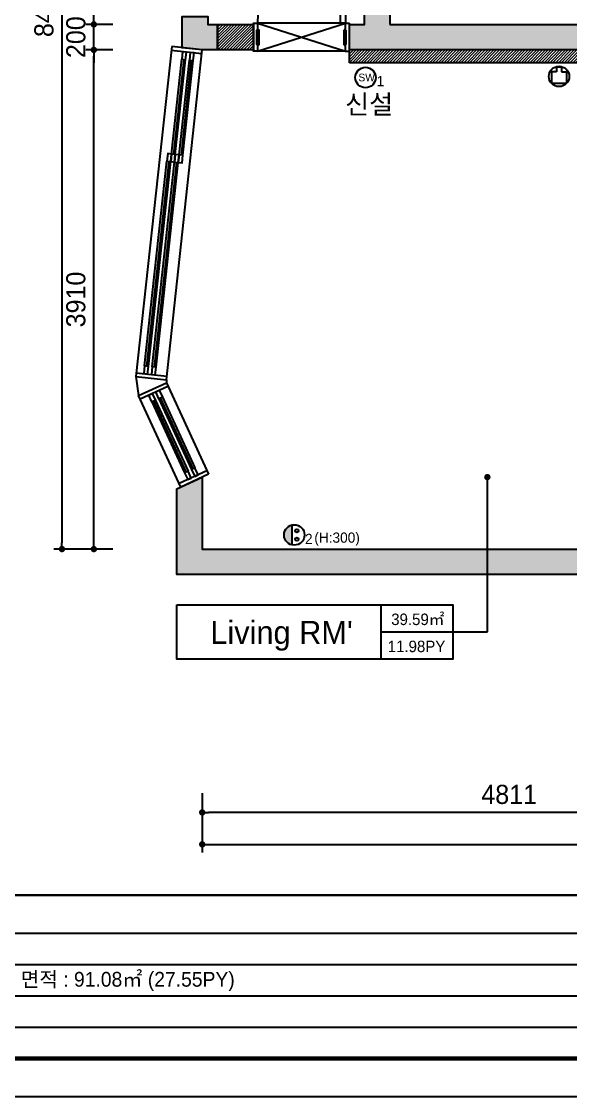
# Model space of a CAD drawing. Header units: millimetres. Extents: x 0 to 400063, y 963 to 238763.
# Drawn here: x 112796 to 117097, y 110534 to 118955 of the extents above; entities that cross this region are included whole.
import ezdxf
from ezdxf.enums import TextEntityAlignment as Align

# ---------------------------------------------------------------- set-up
doc = ezdxf.new("R2010")
doc.units = ezdxf.units.MM
doc.header["$LTSCALE"] = 40
doc.header["$PDMODE"] = 34
doc.layers.get('Defpoints').update_dxf_attribs({"color": 249})
doc.layers.add('.', color=7, linetype='Continuous', lineweight=13)
for name, color, linetype in [('01-FUR', 6, 'Continuous'), ('2sec', 2, 'Continuous'), ('3TI-CE-LTEXT', 7, 'Continuous'), ('4LEA', 4, 'Continuous'), ('DIM', 8, 'Continuous'), ('DOOR', 4, 'Continuous'), ('DOOR-FRAME', 4, 'Continuous'), ('DWG', 7, 'Continuous'), ('FORTXT', 6, 'Continuous'), ('GPG-TEXT', 3, 'Continuous'), ('sheet', 7, 'Continuous'), ('SOL253', 253, 'Continuous'), ('도면층4', 4, 'Continuous'), ('도면층5', 5, 'Continuous'), ('전기', 7, 'Continuous')]:
    doc.layers.add(name, color=color, linetype=linetype)
doc.styles.add('GHS', font='stylu.ttf')
doc.styles.add('HANA-TEXT', font='stylu.ttf')
doc.styles.add('HY울릉도L', font='HYWULM.TTF')
doc.styles.add('울릉도 L', font='HYWULM.TTF')
doc.styles.add('울릉도L', font='HYWULM.TTF')
doc.styles.add('휴먼엑스포', font='stylu.ttf')
doc.dimstyles.new('황금손50', dxfattribs={"dimscale": 50, "dimtxt": 3, "dimasz": 1, "dimexe": 1.25, "dimexo": 2, "dimgap": 1.25, "dimtad": 1, "dimdec": 0, "dimzin": 9, "dimtxsty": '울릉도 L', "dimblk": 'DOT', "dimcen": 2.5, "dimclrd": 1, "dimclre": 1, "dimadec": 0, "dimazin": 0, "dimtfac": 1, "dimtdec": 0, "dimtix": 1, "dimtmove": 0, "dimatfit": 2, "dimldrblk": 'DOT', "dimfxl": 0, "dimarcsym": 0})

# ---------------------------------------------------------------- blocks, each defined once
blk = doc.blocks.new('_Dot')
at = {"color": 0, "lineweight": -2}
blk.add_line((-0.5, 0), (-1, 0), dxfattribs=at)
at = {"color": 0, "const_width": 0.5}
blk.add_lwpolyline([(-0.25, 0, 1), (0.25, 0, 1)], format="xyb", close=True, dxfattribs=at)
blk = doc.blocks.new('*D219')
at = {"layer": 'Defpoints', "color": 0}
for p in [(114211.6, 113009.2), (125172.4, 113009.2), (125172.4, 112509.2)]:
    blk.add_point(p, dxfattribs=at)
at = {"layer": 'DIM', "color": 1, "lineweight": -2}
for p, q in [((114211.6, 112909.2), (114211.6, 112446.7)), ((125172.4, 112909.2), (125172.4, 112446.7)), ((114261.6, 112509.2), (125122.4, 112509.2))]:
    blk.add_line(p, q, dxfattribs=at)
at = {"layer": 'DIM', "color": 1, "lineweight": -2, "xscale": 50, "yscale": 50, "zscale": 50, "rotation": 180}
blk.add_blockref('_Dot', (114211.6, 112509.2), dxfattribs=at)
at = {"layer": 'DIM', "color": 1, "lineweight": -2, "xscale": 50, "yscale": 50, "zscale": 50}
blk.add_blockref('_Dot', (125172.4, 112509.2), dxfattribs=at)
at = {"layer": 'DIM', "color": 1, "insert": (119692, 112649.9), "char_height": 150, "attachment_point": 5, "style": '울릉도 L'}
blk.add_mtext('10961', dxfattribs=at)
blk = doc.blocks.new('*D220')
at = {"layer": 'Defpoints', "color": 0}
for p in [(113362.6, 118732.2), (113612.6, 118732.2), (113612.6, 114822.2)]:
    blk.add_point(p, dxfattribs=at)
at = {"layer": 'DIM', "color": 1, "lineweight": -2}
for p, q in [((113512.6, 118732.2), (113300.1, 118732.2)), ((113362.6, 114872.2), (113362.6, 118682.2)), ((113512.6, 114822.2), (113300.1, 114822.2))]:
    blk.add_line(p, q, dxfattribs=at)
at = {"layer": 'DIM', "color": 1, "lineweight": -2, "xscale": 50, "yscale": 50, "zscale": 50}
for p, rotation in [((113362.6, 118732.2), 90), ((113362.6, 114822.2), 270)]:
    blk.add_blockref('_Dot', p, dxfattribs=dict(at, rotation=rotation))
at = {"layer": 'DIM', "color": 1, "insert": (113222, 116777.2), "char_height": 150, "attachment_point": 5, "rotation": 90, "style": '울릉도 L'}
blk.add_mtext('3910', dxfattribs=at)
blk = doc.blocks.new('*D221')
at = {"layer": 'Defpoints', "color": 0}
for p in [(113362.6, 118932.2), (113612.6, 118932.2), (113612.6, 118732.2)]:
    blk.add_point(p, dxfattribs=at)
at = {"layer": 'DIM', "color": 1, "lineweight": -2}
for p, q in [((113362.6, 118982.2), (113362.6, 119032.2)), ((113512.6, 118932.2), (113300.1, 118932.2)), ((113362.6, 118732.2), (113362.6, 118932.2)), ((113512.6, 118732.2), (113300.1, 118732.2)), ((113362.6, 118682.2), (113362.6, 118632.2))]:
    blk.add_line(p, q, dxfattribs=at)
at = {"layer": 'DIM', "color": 1, "lineweight": -2, "xscale": 50, "yscale": 50, "zscale": 50}
for p, rotation in [((113362.6, 118932.2), 270), ((113362.6, 118732.2), 90)]:
    blk.add_blockref('_Dot', p, dxfattribs=dict(at, rotation=rotation))
at = {"layer": 'DIM', "color": 1, "insert": (113222.1, 118832.2), "char_height": 150, "attachment_point": 5, "rotation": 90, "style": '울릉도 L'}
blk.add_mtext('200', dxfattribs=at)
blk = doc.blocks.new('*D222')
at = {"layer": 'Defpoints', "color": 0}
for p in [(113362.6, 121396.2), (113612.6, 121396.2), (113612.6, 118932.2)]:
    blk.add_point(p, dxfattribs=at)
at = {"layer": 'DIM', "color": 1, "lineweight": -2}
for p, q in [((113512.6, 121396.2), (113300.1, 121396.2)), ((113362.6, 118982.2), (113362.6, 121346.2)), ((113512.6, 118932.2), (113300.1, 118932.2))]:
    blk.add_line(p, q, dxfattribs=at)
at = {"layer": 'DIM', "color": 1, "lineweight": -2, "xscale": 50, "yscale": 50, "zscale": 50}
for p, rotation in [((113362.6, 121396.2), 90), ((113362.6, 118932.2), 270)]:
    blk.add_blockref('_Dot', p, dxfattribs=dict(at, rotation=rotation))
at = {"layer": 'DIM', "color": 1, "insert": (113222, 120164.2), "char_height": 150, "attachment_point": 5, "rotation": 90, "style": '울릉도 L'}
blk.add_mtext('2464', dxfattribs=at)
blk = doc.blocks.new('*D225')
at = {"layer": 'Defpoints', "color": 0}
for p in [(113612.6, 123280.2), (113112.6, 114822.2), (113612.6, 114822.2)]:
    blk.add_point(p, dxfattribs=at)
at = {"layer": 'DIM', "color": 1, "lineweight": -2}
for p, q in [((113512.6, 123280.2), (113050.1, 123280.2)), ((113112.6, 123230.2), (113112.6, 114872.2)), ((113512.6, 114822.2), (113050.1, 114822.2))]:
    blk.add_line(p, q, dxfattribs=at)
at = {"layer": 'DIM', "color": 1, "lineweight": -2, "xscale": 50, "yscale": 50, "zscale": 50}
for p, rotation in [((113112.6, 123280.2), 90), ((113112.6, 114822.2), 270)]:
    blk.add_blockref('_Dot', p, dxfattribs=dict(at, rotation=rotation))
at = {"layer": 'DIM', "color": 1, "insert": (112972.1, 119051.2), "char_height": 150, "attachment_point": 5, "rotation": 90, "style": '울릉도 L'}
blk.add_mtext('8458', dxfattribs=at)
blk = doc.blocks.new('*D226')
at = {"layer": 'Defpoints', "color": 0}
for p in [(114211.6, 113009.2), (119022.3, 113009.2), (114211.6, 112759.2)]:
    blk.add_point(p, dxfattribs=at)
at = {"layer": 'DIM', "color": 1, "lineweight": -2}
for p, q in [((114211.6, 112909.2), (114211.6, 112696.7)), ((119022.3, 112909.2), (119022.3, 112696.7)), ((118972.3, 112759.2), (114261.6, 112759.2))]:
    blk.add_line(p, q, dxfattribs=at)
at = {"layer": 'DIM', "color": 1, "lineweight": -2, "xscale": 50, "yscale": 50, "zscale": 50, "rotation": 180}
blk.add_blockref('_Dot', (114211.6, 112759.2), dxfattribs=at)
at = {"layer": 'DIM', "color": 1, "lineweight": -2, "xscale": 50, "yscale": 50, "zscale": 50}
blk.add_blockref('_Dot', (119022.3, 112759.2), dxfattribs=at)
at = {"layer": 'DIM', "color": 1, "insert": (116616.9, 112899.7), "char_height": 150, "attachment_point": 5, "style": '울릉도 L'}
blk.add_mtext('4811', dxfattribs=at)

msp = doc.modelspace()

# ---------------------------------------------------------------- hatches: boundary and pattern name
at = {"layer": '.'}
h = msp.add_hatch(color=251, dxfattribs=at)
h.dxf.hatch_style = 1
h.paths.add_polyline_path([(114211.6, 115385.2), (114011.6, 115293), (114011.6, 114622.2), (116445.8, 114622.2), (116445.8, 114822.2), (114211.6, 114822.2)])
h.paths.add_polyline_path([(119464.6, 114822.2), (116445.8, 114822.2), (116445.8, 114622.2), (119464.6, 114622.2)])
h.paths.add_polyline_path([(124342.4, 114767.2), (123882.4, 114767.2), (123882.4, 115409.2), (123682.4, 115409.2), (123682.4, 114822.2), (120976.6, 114822.2), (120976.6, 116297.2), (120822.4, 116297.2), (120821.6, 114822.2), (120426.6, 114822.2), (120426.6, 114622.2), (124135.4, 114622.2), (124135.4, 113259.2), (125295.4, 113259.2), (125295.4, 113947.2), (125172.4, 113947.2), (125172.4, 113382.2), (124342.4, 113382.2)])
h.paths.add_polyline_path([(123882.4, 117222.2), (123959.1, 117222.2), (123959.1, 117382.2), (120821.6, 117382.2), (120821.6, 117197.2), (120976.6, 117197.2), (120976.6, 117222.2), (123682.4, 117222.2), (123682.4, 116589.2), (123882.4, 116589.2)])
h.paths.add_polyline_path([(125950.6, 117637.2), (125750.6, 117637.2), (125750.6, 117382.2), (124754.1, 117382.2), (124754.1, 117222.2), (124942.4, 117222.2), (124942.4, 116622.2), (125772.4, 116622.2), (125772.4, 116482.2), (125950.6, 116482.2), (125950.6, 116622.2)])
h.paths.add_polyline_path([(125131.6, 117222.2), (125750.6, 117222.2), (125750.6, 116822.2), (125131.6, 116822.2)], flags=16)
h.paths.add_polyline_path([(125950.6, 120113.2), (122525.6, 120113.2), (122525.6, 119957.2), (125750.6, 119957.2), (125750.6, 119707.2), (125950.6, 119707.2)])
h.paths.add_polyline_path([(121622.6, 120113.2), (121610.6, 120113.2), (121610.6, 121753.2), (120985.6, 121753.2), (120985.6, 123198.2), (125725.6, 123198.2), (125725.6, 122488.2), (125950.6, 122488.2), (125950.6, 123398.2), (115682.6, 123398.2), (115682.6, 123480.2), (113862.6, 123480.2), (113862.6, 121396.2), (114054.6, 121396.2), (114054.6, 121334.2), (114254.6, 121334.2), (114254.6, 121396.2), (115482.6, 121396.2), (115482.6, 121282.2), (115682.6, 121282.2), (115682.6, 121595.2), (114062.6, 121595.2), (114062.6, 123280.2), (115532.6, 123280.2), (115532.6, 122320.2), (115682.6, 122320.2), (115682.6, 123198.2), (118977.6, 123198.2), (118977.6, 122450.2), (119127.6, 122450.2), (119127.6, 123198.2), (120472.6, 123198.2), (120472.6, 121753.2), (118977.6, 121753.2), (118977.6, 119821.2), (119132.6, 119821.2), (119132.6, 119957.2), (119147.6, 119957.2), (119147.6, 120107.2), (119132.6, 120107.2), (119132.6, 121557.2), (120717.6, 121557.2), (121467.6, 121557.2), (121467.6, 120107.2), (120717.6, 120107.2), (119947.6, 120107.2), (119947.6, 119957.2), (121622.6, 119957.2)])
h.paths.add_polyline_path([(120835.6, 121753.2), (120622.6, 121753.2), (120622.6, 123198.2), (120835.6, 123198.2)], flags=16)
h.paths.add_polyline_path([(119132.6, 118932.2), (115682.6, 118932.2), (115682.6, 119182.2), (115482.6, 119182.2), (115482.6, 118932.2), (115364.6, 118932.2), (115364.6, 118732.2), (119132.6, 118732.2)])
h.paths.add_polyline_path([(114331.6, 118932.2), (114254.6, 118932.2), (114254.6, 118994.2), (114054.6, 118994.2), (114053.3, 118749.2), (114211.6, 118732.2), (114331.6, 118732.2)])
h = msp.add_hatch(dxfattribs=at)
h.set_pattern_fill('ANSI31', color=256, scale=5)
h.set_pattern_definition([(45, (-60882.749, -39174.001), (-11.2253202, 11.2253202), [])])
h.paths.add_polyline_path([(114331.6, 118732.2), (114614.6, 118732.2), (114614.6, 118932.2), (114331.6, 118932.2)])
h = msp.add_hatch(dxfattribs=at)
h.set_pattern_fill('ANSI31', color=256, scale=5)
h.set_pattern_definition([(45, (-37885.294, -39174.001), (-11.2253202, 11.2253202), [])])
h.paths.add_polyline_path([(119132.6, 118732.2), (115408, 118732.2), (115408, 118722.2), (115387.5, 118722.2), (115364.6, 118722.2), (115408, 118722.2), (115408, 118732.2), (115364.6, 118732.2), (115364.6, 118632.2), (119132.6, 118632.2)])
at = {"layer": '전기'}
h = msp.add_hatch(color=256, dxfattribs=at)
h.dxf.hatch_style = 1
h.paths.add_polyline_path([(114912.9, 115010.1, 0.341999), (114852.9, 114932.7, 0.341999), (114912.9, 114855.2)])
h.paths.add_polyline_path([(114939.5, 114966, 1), (114966.2, 114966, 1)])
h.paths.add_polyline_path([(114939.5, 114899.3, 1), (114966.2, 114899.3, 1)])

# ---------------------------------------------------------------- linework, layer by layer
at = {"layer": '01-FUR', "color": 140, "linetype": 'Continuous'}
for p, q in [((112023.3, 111568.9), (123904.2, 111568.9)), ((112023.3, 111323.3), (126959.9, 111323.3)), ((112023.3, 111077.7), (123904.2, 111077.7))]:
    msp.add_line(p, q, dxfattribs=at)
at = {"layer": '2sec'}
msp.add_line((115364.6, 118632.2), (115364.6, 118732.2), dxfattribs=at)
for points in [[(115682.6, 118932.2), (119132.6, 118932.2), (119132.6, 118732.2), (115364.6, 118732.2), (115364.6, 118932.2), (115482.6, 118932.2), (115482.6, 119182.2), (115682.6, 119182.2)], [(114331.6, 118932.2), (114331.6, 118732.2), (114211.6, 118732.2), (114053.3, 118749.2), (114054.6, 118994.2), (114254.6, 118994.2), (114254.6, 118932.2)], [(114331.6, 118932.2), (114614.6, 118932.2), (114614.6, 118732.2), (114331.6, 118732.2)], [(119464.6, 114622.2), (114011.6, 114622.2), (114011.6, 115293), (114211.6, 115385.2), (114211.6, 114822.2), (119464.6, 114822.2)]]:
    msp.add_lwpolyline(points, close=True, dxfattribs=at)
msp.add_lwpolyline([(119132.6, 118732.2), (119132.6, 118632.2), (115364.6, 118632.2)], dxfattribs=at)
at = {"layer": '4LEA', "color": 1}
for p, q in [((114644.6, 118722.2), (115334.6, 118942.2)), ((114644.6, 118942.2), (115334.6, 118722.2))]:
    msp.add_line(p, q, dxfattribs=at)
at = {"layer": '4LEA', "color": 0}
for p, q in [((115334.6, 118942.2), (114644.6, 118942.2)), ((115334.6, 118722.2), (114644.6, 118722.2))]:
    msp.add_line(p, q, dxfattribs=at)
at = {"layer": 'Defpoints', "color": 9}
msp.add_lwpolyline([(127446.6, 124894.5), (107088.3, 124894.5), (107088.3, 110534.2), (127446.6, 110534.2)], close=True, dxfattribs=at)
at = {"layer": 'Defpoints'}
msp.add_lwpolyline([(107574.9, 124629), (126959.9, 124629), (126959.9, 112110.4), (107574.9, 112110.4)], close=True, dxfattribs=at)
at = {"layer": 'DOOR', "color": 5}
msp.add_arc((115334.6, 118942.2), 690, 90, 180, dxfattribs=at)
at = {"layer": 'DOOR-FRAME', "linetype": 'Continuous'}
for p, q in [((115334.6, 118942.2), (115364.6, 118942.2)), ((115334.6, 118887.7), (115334.6, 118942.2)), ((115364.6, 118722.2), (115364.6, 118942.2)), ((115324.6, 118770.7), (115324.6, 118890.7)), ((115334.6, 118890.7), (115324.6, 118890.7)), ((115339.6, 118887.7), (115334.6, 118887.7)), ((115339.6, 118773.7), (115339.6, 118887.7)), ((115334.6, 118770.7), (115324.6, 118770.7)), ((115339.6, 118773.7), (115334.6, 118773.7)), ((115334.6, 118722.2), (115334.6, 118773.7)), ((115334.6, 118722.2), (115364.6, 118722.2))]:
    msp.add_line(p, q, dxfattribs=at)
for points in [[(115334.6, 119632.2), (115334.6, 118942.2), (115294.6, 118942.2), (115294.6, 119632.2)], [(114644.6, 118722.2), (114614.6, 118722.2), (114614.6, 118942.2), (114644.6, 118942.2), (114644.6, 118887.7), (114639.6, 118887.7), (114639.6, 118773.7), (114644.6, 118773.7)], [(114654.6, 118770.7), (114644.6, 118770.7), (114644.6, 118773.7), (114639.6, 118773.7), (114639.6, 118887.7), (114644.6, 118887.7), (114644.6, 118890.7), (114654.6, 118890.7)]]:
    msp.add_lwpolyline(points, close=True, dxfattribs=at)
at = {"layer": 'DWG', "color": 2, "const_width": 32.4}
msp.add_lwpolyline([(126959.9, 110832.1), (107574.9, 110832.1)], dxfattribs=at)
at = {"layer": 'FORTXT', "color": 6}
for p, q in [((107574.9, 112110.4), (126959.9, 112110.4)), ((107574.9, 111814.5), (126959.9, 111814.5))]:
    msp.add_line(p, q, dxfattribs=at)
at = {"layer": 'SOL253'}
for p, q in [((116445.8, 114172.9), (116445.8, 115385.8)), ((115612.9, 113960.7), (115612.9, 114385.2)), ((115612.9, 114172.9), (116174.9, 114172.9)), ((116174.9, 114172.9), (116445.8, 114172.9))]:
    msp.add_line(p, q, dxfattribs=at)
at = {"layer": 'SOL253', "const_width": 25}
msp.add_lwpolyline([(116445.8, 115373.3, -1), (116445.8, 115398.3, -1)], format="xyb", close=True, dxfattribs=at)
at = {"layer": 'SOL253'}
msp.add_lwpolyline([(114012.9, 114385.2), (116174.9, 114385.2), (116174.9, 113960.7), (114012.9, 113960.7)], close=True, dxfattribs=at)
at = {"layer": '도면층4'}
for p, q in [((113973, 118758), (113692, 116173.2)), ((113930.6, 116147.3), (114211.6, 118732)), ((114211.6, 118732), (113973, 118758)), ((114208.3, 118702.2), (113969.7, 118728.1)), ((114066.6, 118657.3), (113985.9, 117915)), ((114126.3, 118650.8), (114045.6, 117908.5)), ((113949.6, 117858.6), (113775.3, 116254.7)), ((114009.3, 117852.1), (113835, 116248.2)), ((113692, 116173.2), (113930.6, 116147.3)), ((113692, 116173.2), (113712.8, 116025.1)), ((113695.3, 116203), (113933.8, 116177.1)), ((113712.8, 116025.1), (113930.7, 116125.7)), ((113930.6, 116147.3), (113930.7, 116125.7)), ((113930.7, 116125.7), (114261.6, 115408.3)), ((113725.3, 115997.9), (113943.3, 116098.4)), ((114043.6, 115307.8), (113712.8, 116025.1)), ((114086.7, 115426.8), (113831.3, 115980.7)), ((114141.2, 115451.9), (113885.8, 116005.8)), ((114249, 115435.5), (114031, 115335)), ((114261.6, 115408.3), (114043.6, 115307.8))]:
    msp.add_line(p, q, dxfattribs=at)
for points in [[(114088, 118715.3), (114058.2, 118718.5), (114051.7, 118658.9), (114081.5, 118655.6)], [(114147.7, 118708.8), (114117.8, 118712), (114111.4, 118652.4), (114141.2, 118649.2)], [(113971, 117916.6), (113941.2, 117919.8), (113934.7, 117860.2), (113964.5, 117856.9)], [(114000.9, 117913.3), (113971, 117916.6), (113964.5, 117856.9), (113994.4, 117853.7)], [(114030.7, 117910.1), (114000.9, 117913.3), (113994.4, 117853.7), (114024.2, 117850.5)], [(114060.5, 117906.9), (114030.7, 117910.1), (114024.2, 117850.5), (114054, 117847.2)], [(113790.2, 116253.1), (113760.4, 116256.3), (113753.9, 116196.6), (113783.7, 116193.4)], [(113849.9, 116246.6), (113820, 116249.8), (113813.6, 116190.2), (113843.4, 116186.9)], [(113844.9, 115987), (113817.7, 115974.4), (113792.5, 116028.9), (113819.8, 116041.5)], [(113899.4, 116012.1), (113872.1, 115999.5), (113847, 116054), (113874.3, 116066.6)], [(114154.8, 115458.2), (114127.6, 115445.6), (114152.7, 115391.1), (114180, 115403.7)], [(114100.4, 115433), (114073.1, 115420.5), (114098.2, 115366), (114125.5, 115378.6)]]:
    msp.add_lwpolyline(points, close=True, dxfattribs=at)
at = {"layer": '도면층5'}
for p, q in [((113971, 117916.6), (114051.7, 118658.9)), ((114000.9, 117913.3), (114081.5, 118655.6)), ((114030.7, 117910.1), (114111.4, 118652.4)), ((114060.5, 117906.9), (114141.2, 118649.2)), ((113760.4, 116256.3), (113934.7, 117860.2)), ((113790.2, 116253.1), (113964.5, 117856.9)), ((113820, 116249.8), (113994.4, 117853.7)), ((113849.9, 116246.6), (114024.2, 117850.5)), ((113817.7, 115974.4), (114073.1, 115420.5)), ((113844.9, 115987), (114100.4, 115433)), ((113872.1, 115999.5), (114127.6, 115445.6)), ((113899.4, 116012.1), (114154.8, 115458.2))]:
    msp.add_line(p, q, dxfattribs=at)
at = {"layer": '전기'}
for p, q in [((116987.2, 118600.5), (117027.2, 118600.5)), ((116987.2, 118600.5), (116987.2, 118560.5)), ((117027.2, 118600.5), (117027.2, 118560.5)), ((116987.2, 118560.5), (116947.2, 118560.5)), ((116947.2, 118560.5), (116947.2, 118472.5)), ((117027.2, 118560.5), (117067.2, 118560.5)), ((117067.2, 118560.5), (117067.2, 118472.5)), ((116947.2, 118472.5), (117067.2, 118472.5)), ((114912.9, 115010.1), (114912.9, 114855.2))]:
    msp.add_line(p, q, dxfattribs=at)
for centre, radius in [((115491.3, 118515.9), 80), ((117007.2, 118524.5), 80), ((114932.9, 114932.7), 80), ((114952.9, 114966), 13.3), ((114952.9, 114899.3), 13.3)]:
    msp.add_circle(centre, radius, dxfattribs=at)

# ---------------------------------------------------------------- texts
at = {"layer": '3TI-CE-LTEXT', "color": 3, "ltscale": 0.5, "style": 'HANA-TEXT'}
msp.add_text('신설', height=150, rotation=360, dxfattribs=at).set_placement((115519.5, 118309.4), align=Align.MIDDLE)
at = {"layer": 'GPG-TEXT'}
for s, height, style, p in [("Living RM'", 180, 'GHS', (114833.4, 114079.6)), ('39.59㎡', 90, 'HY울릉도L', (115901.1, 114227)), ('11.98PY', 90, 'HY울릉도L', (115890.9, 114014.8))]:
    msp.add_text(s, height=height, dxfattribs=dict(at, style=style)).set_placement(p, align=Align.CENTER)
at = {"layer": 'sheet', "color": 6, "style": '울릉도L'}
msp.add_text('전체 면적 : 91.08㎡ (27.55PY)', height=115.667, dxfattribs=at).set_placement((112458.2, 111452.3), align=Align.MIDDLE_LEFT)
at = {"layer": '전기', "style": '휴먼엑스포'}
for s, height, p in [('SW', 60, (115435.4, 118486.5)), ('1', 80, (115578.4, 118448.1)), ('2', 80, (115017.1, 114861.6)), ('(H:300)', 80, (115090, 114872))]:
    msp.add_text(s, height=height, dxfattribs=at).set_placement(p)

# ---------------------------------------------------------------- dimensions: what is measured, and where the dimension line sits
at = {"layer": 'DIM'}
for base, p1, p2, picture, middle in [((113112.6, 114822.2), (113612.6, 123280.2), (113612.6, 114822.2), '*D225', (112972.1, 119051.2)), ((113362.6, 121396.2), (113612.6, 118932.2), (113612.6, 121396.2), '*D222', (113222, 120164.2)), ((113362.6, 118932.2), (113612.6, 118732.2), (113612.6, 118932.2), '*D221', (113222.1, 118832.2)), ((113362.6, 118732.2), (113612.6, 114822.2), (113612.6, 118732.2), '*D220', (113222, 116777.2))]:
    dim = msp.add_linear_dim(base=base, p1=p1, p2=p2, angle=90, dimstyle='황금손50', override={"dimclrt": 1}, dxfattribs=at)
    dim.commit()
    dim.dimension.update_dxf_attribs({"geometry": picture, "text_midpoint": middle})
for base, p1, p2, picture, middle in [((125172.4, 112509.2), (114211.6, 113009.2), (125172.4, 113009.2), '*D219', (119692, 112649.9)), ((114211.6, 112759.2), (119022.3, 113009.2), (114211.6, 113009.2), '*D226', (116616.9, 112899.7))]:
    dim = msp.add_linear_dim(base=base, p1=p1, p2=p2, dimstyle='황금손50', override={"dimclrt": 1}, dxfattribs=at)
    dim.commit()
    dim.dimension.update_dxf_attribs({"geometry": picture, "text_midpoint": middle})

doc.saveas('drawing.dxf')
